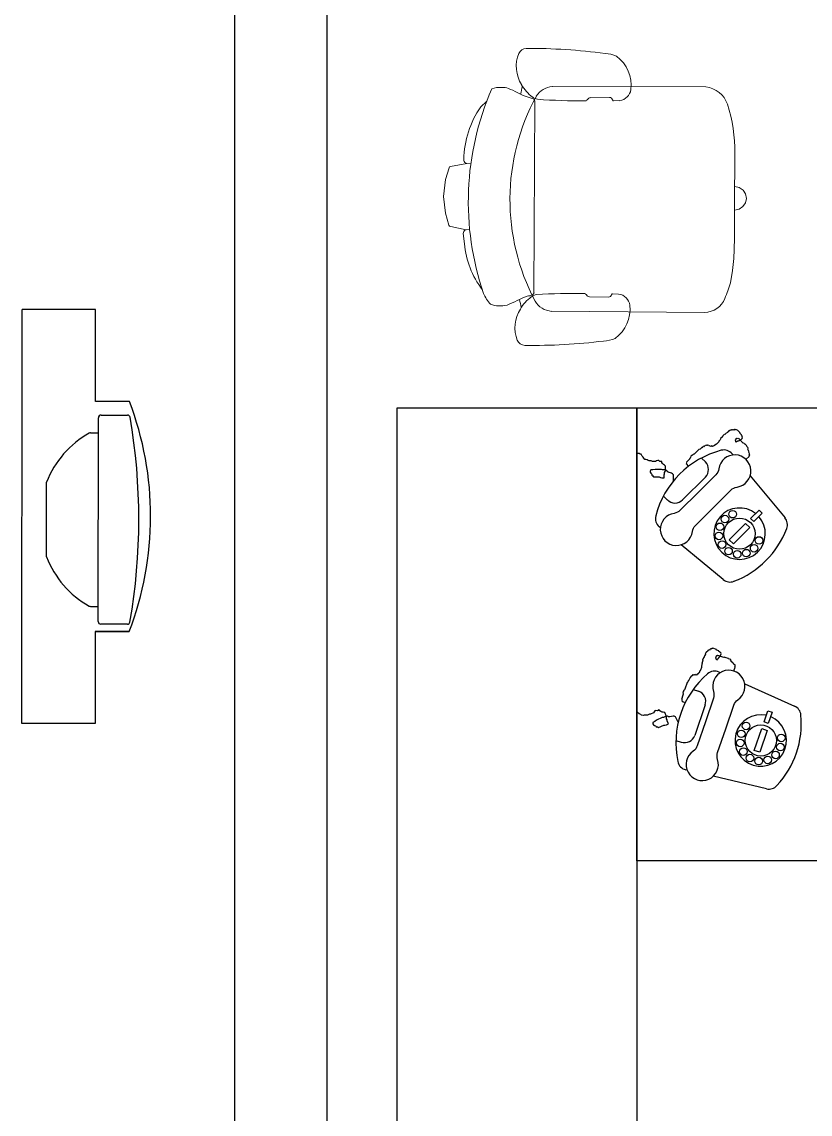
# Model space of a CAD drawing. Header units: inches. Extents: x 484217 to 497210, y -26946 to -21493.
# Drawn here: x 486340.1 to 486417.1, y -26257.1 to -26150.4 of the extents above; entities that cross this region are included whole.
import ezdxf

# ---------------------------------------------------------------- set-up
doc = ezdxf.new("R2010")
doc.units = ezdxf.units.IN
doc.header["$LTSCALE"] = 20
doc.header["$MEASUREMENT"] = 0
doc.layers.add('A-furniture', color=50, linetype='Continuous', lineweight=9)
doc.layers.add('COL', color=40, linetype='Continuous', lineweight=40)
for name, color, linetype in [('furniture', 4, 'Continuous'), ('I-FURN', 4, 'Continuous'), ('I-WALL-IN', 3, 'Continuous')]:
    doc.layers.add(name, color=color, linetype=linetype)

# ---------------------------------------------------------------- blocks, each defined once
blk = doc.blocks.new('A$C6A0E07C9')
at = {"layer": 'A-furniture'}
for p, q in [((-0.2138, 0.2718), (0.1182, 0.2876)), ((-0.0121, 0.2424), (-0.025, 0.2422)), ((-0.0115, 0.2426), (-0.0121, 0.2424)), ((-0.0112, 0.2428), (-0.0115, 0.2426)), ((-0.0079, 0.2484), (-0.0112, 0.2428)), ((0.0377, 0.2515), (-0.0033, 0.2499)), ((0.0418, 0.2505), (0.045, 0.2473)), ((0.045, 0.2473), (0.0464, 0.2461)), ((0.0464, 0.2461), (0.0478, 0.2453)), ((0.0478, 0.2453), (0.0485, 0.2451)), ((0.1585, 0.2497), (0.1792, -0.1667)), ((-0.2691, 0.1773), (-0.2664, 0.2046)), ((0.3152, 0.1516), (0.3188, 0.1294)), ((0.3146, 0.1213), (0.3056, 0.1197)), ((0.3131, 0.1211), (0.3466, 0.116)), ((0.3514, 0.1128), (0.36, 0.0876)), ((0.36, 0.0876), (0.3659, 0.0513)), ((0.3659, 0.0513), (0.3636, 0.0146)), ((-0.2907, 0.0196), (-0.2893, 0.0294)), ((-0.2893, 0.0294), (-0.2841, 0.0379)), ((-0.2841, 0.0379), (-0.2762, 0.0438)), ((-0.2762, 0.0438), (-0.2666, 0.0462)), ((-0.2883, 0.01), (-0.2907, 0.0196)), ((-0.2824, 0.002), (-0.2883, 0.01)), ((-0.2739, -0.003), (-0.2824, 0.002)), ((0.3636, 0.0146), (0.3576, -0.0113)), ((-0.2641, -0.0045), (-0.2739, -0.003)), ((0.3108, -0.0224), (0.3218, -0.0234)), ((0.3197, -0.023), (0.3546, -0.0146)), ((0.3546, -0.0146), (0.3564, -0.0132)), ((0.3564, -0.0132), (0.3576, -0.0113)), ((0.2962, -0.1472), (0.2839, -0.1595)), ((0.0087, -0.176), (-0.0042, -0.1772)), ((0.0094, -0.1763), (0.0087, -0.176)), ((0.0097, -0.1764), (0.0094, -0.1763)), ((0.0135, -0.1816), (0.0097, -0.1764)), ((0.0591, -0.1802), (0.0183, -0.1827)), ((0.0631, -0.1788), (0.066, -0.1753)), ((0.066, -0.1753), (0.0673, -0.174)), ((0.0673, -0.174), (0.0686, -0.173)), ((0.0686, -0.173), (0.0692, -0.1728)), ((-0.1895, -0.2174), (0.1433, -0.1996))]:
    blk.add_line(p, q, dxfattribs=at)
for centre, radius, start, end in [((0.2241, -0.8917), 1.2574, 92.3594, 100.1757), ((0.1721, 0.3454), 0.0192, 28.1256, 89.2436), ((0.0274, 0.2777), 0.0792, 129.4999, 189.1152), ((0.0065, 0.2825), 0.0635, 94.0792, 117.5938), ((0.1209, 0.3234), 0.0749, 330.3794, 24.513), ((0.117, 0.2414), 0.0463, 34.0902, 88.4441), ((0.1077, 0.3263), 0.0879, 309.6726, 333.0223), ((-0.21, 0.2233), 0.0487, 94.526, 161.0109), ((-0.0222, 0.2712), 0.0292, 192.0047, 264.4409), ((-0.2488, 0.0248), 0.4712, 334.5973, 30.9732), ((-1.1254, 2.7931), 2.8487, 297.1157, 298.0695), ((-0.9196, -0.0126), 1.143, 14.0931, 15.0056), ((0.2336, 0.2226), 0.0597, 72.5282, 107.7011), ((0.1951, 0.2221), 0.0806, 25.5198, 45.5387), ((0.5941, -0.0351), 0.8932, 162.1203, 164.4323), ((-0.0038, 0.2437), 0.00623, 84.8455, 131.3174), ((0.0374, 0.2414), 0.0101, 64.5281, 88.6391), ((0.0007, 1.5534), 1.3091, 272.0899, 276.676), ((0.1493, 0.274), 0.0211, 279.8693, 313.3434), ((0.1704, 0.2449), 0.0129, 130.1366, 158.0173), ((0.1866, 0.1808), 0.0779, 100.0525, 108.2672), ((-0.3014, 0.0263), 0.6141, 339.6108, 22.0467), ((0.1276, 0.1249), 0.1894, 8.0925, 40.8276), ((0.1816, 0.1421), 0.4521, 175.5289, 182.0991), ((72.2191, 3.6268), 72.5738, 182.765274, 182.924882), ((0.31, 0.1288), 0.0088, 301.088, 3.1667), ((0.3467, 0.1108), 0.00513, 22.8184, 91.0076), ((0.3177, -0.0315), 0.00903, 2.1237, 63.3709), ((0.1162, -0.0378), 0.2107, 328.6962, 1.8079), ((0.0809, -0.0616), 0.3414, 182.481, 200.7553), ((-0.1856, -0.1603), 0.0572, 202.8821, 266.1169), ((0.0015, -0.2058), 0.0292, 101.2525, 173.6887), ((0.0171, -0.1766), 0.00623, 234.376, 280.848), ((0.0579, -0.1702), 0.0101, 277.0543, 301.1654), ((0.1515, -1.4793), 1.3091, 89.0174, 93.6036), ((0.138, -0.155), 0.0449, 276.7939, 330.1521), ((0.1724, -0.1915), 0.0211, 52.3501, 85.8241), ((0.197, -0.1553), 0.0211, 212.6602, 229.0352), ((0.1633, -0.2919), 0.1223, 63.0548, 80.6357), ((0.1362, -0.2476), 0.0879, 32.6712, 56.0209), ((-0.9196, -0.0126), 1.143, 350.6964, 351.6126), ((0.3239, 0.0551), 0.2601, 246.1539, 250.8174), ((0.2537, -0.1401), 0.0518, 269.3553, 293.3788), ((0.0516, -0.2073), 0.0792, 176.5782, 236.1936), ((0.1491, -0.2435), 0.0749, 341.1805, 35.314), ((0.249, -0.1528), 0.0392, 254.2998, 275.9911), ((0.0312, -0.2142), 0.0635, 248.0997, 271.6142), ((0.1312, 0.9758), 1.2574, 265.5178, 273.334), ((0.2022, -0.2604), 0.0192, 276.4498, 337.5679)]:
    blk.add_arc(centre, radius, start, end, dxfattribs=at)
blk = doc.blocks.new('A$C129F564C')
at = {"layer": 'furniture'}
for p, q in [((1.5709, 0.6727), (1.6649, 0.6505)), ((1.711, 0.6397), (1.7134, 0.6391)), ((1.7309, 0.5871), (1.7217, 0.5902)), ((1.6793, 0.5244), (1.6976, 0.5784)), ((1.6094, 0.4871), (1.5213, 0.5268)), ((1.7004, 0.4972), (1.6911, 0.5003)), ((1.6548, 0.4666), (1.6526, 0.4676)), ((1.6472, 0.3032), (1.7218, 0.2417)), ((1.5997, 0.1197), (1.5383, 0.1942)), ((1.7583, 0.2116), (1.7602, 0.2101)), ((1.6789, 0.1223), (1.7192, 0.1626)), ((1.753, 0.1557), (1.7461, 0.1626)), ((1.6314, 0.0812), (1.6298, 0.0831)), ((1.6858, 0.0885), (1.6789, 0.0954))]:
    blk.add_line(p, q, dxfattribs=at)
for points in [[(0, 0), (0, 0.8), (1.8, 0.8), (1.8, 0)], [(1.5827, 0.6082), (1.5925, 0.6049), (1.5794, 0.5664), (1.5697, 0.5697)], [(1.5679, 0.5572), (1.5753, 0.5546), (1.5686, 0.5347), (1.5611, 0.5372)], [(1.6293, 0.2401), (1.6367, 0.2328), (1.6079, 0.2041), (1.6006, 0.2114)], [(1.5935, 0.2009), (1.5991, 0.1953), (1.5841, 0.1804), (1.5785, 0.186)]]:
    blk.add_lwpolyline(points, close=True, dxfattribs=at)
for points in [[(1.6572, 0.6088), (1.6429, 0.5668), (1.6287, 0.5249, -0.162278), (1.6214, 0.5153, 2), (1.6646, 0.5007, -0.162278), (1.6647, 0.5127), (1.6789, 0.5546), (1.6932, 0.5965, -0.162278), (1.7004, 0.6061, 2), (1.6573, 0.6208, -0.162278)], [(1.6964, 0.2077), (1.6651, 0.1764), (1.6338, 0.1451, -0.162278), (1.623, 0.1397, 2), (1.6553, 0.1075, -0.162278), (1.6606, 0.1182), (1.6919, 0.1495), (1.7233, 0.1808, -0.162278), (1.734, 0.1862, 2), (1.7018, 0.2185, -0.162278)]]:
    blk.add_lwpolyline(points, format="xyb", close=True, dxfattribs=at)
for points in [[(1.7267, 0.5549), (1.7314, 0.5454), (1.7339, 0.5446), (1.736, 0.5445), (1.7419, 0.5454), (1.744, 0.5453), (1.7457, 0.5441), (1.7474, 0.5449), (1.7495, 0.5449), (1.7528, 0.5466), (1.7549, 0.5465), (1.765, 0.5515), (1.768, 0.554), (1.7714, 0.5557), (1.7714, 0.5578), (1.7705, 0.5595), (1.7689, 0.5607), (1.7664, 0.5616), (1.7655, 0.5633), (1.7634, 0.5633), (1.7618, 0.5646), (1.7525, 0.56), (1.7504, 0.56), (1.7474, 0.5596), (1.7441, 0.5579), (1.7466, 0.5529), (1.7466, 0.5508), (1.7474, 0.5491), (1.7474, 0.547), (1.7474, 0.5449), (1.7507, 0.5382), (1.7532, 0.5373), (1.7553, 0.5373), (1.7578, 0.5364), (1.7595, 0.5352), (1.7603, 0.5335), (1.7637, 0.5352), (1.7662, 0.5343), (1.7679, 0.5351), (1.7691, 0.5368), (1.7704, 0.5385), (1.7755, 0.541), (1.7776, 0.541), (1.7809, 0.5426), (1.783, 0.5426), (1.7851, 0.5426), (1.7872, 0.5426), (1.7889, 0.5434), (1.7914, 0.5426), (1.7931, 0.5413), (1.7956, 0.5404), (1.799, 0.5379), (1.8, 0.5384)], [(1.6284, 0.4648), (1.6282, 0.4642), (1.6285, 0.4641), (1.6263, 0.4576), (1.6266, 0.4575), (1.6262, 0.4561), (1.6265, 0.456), (1.6262, 0.4551), (1.6265, 0.4549), (1.6262, 0.454), (1.6281, 0.4533), (1.6279, 0.4526), (1.6295, 0.4521), (1.6291, 0.4508), (1.6307, 0.4502), (1.6305, 0.4496), (1.6321, 0.449), (1.6319, 0.4484), (1.6329, 0.448), (1.6328, 0.4477), (1.6341, 0.4472), (1.6335, 0.4456), (1.6345, 0.4453), (1.6342, 0.4443), (1.6381, 0.443), (1.638, 0.4426), (1.6422, 0.4412), (1.6424, 0.4415), (1.6459, 0.4403), (1.6462, 0.441), (1.6566, 0.4374), (1.6567, 0.4377), (1.6581, 0.4373), (1.6583, 0.4379), (1.6593, 0.4376), (1.6596, 0.4386), (1.6599, 0.4385), (1.6609, 0.4414), (1.6606, 0.4415), (1.661, 0.4428), (1.6597, 0.4433), (1.6599, 0.4439), (1.659, 0.4443), (1.6591, 0.4446), (1.6581, 0.4449), (1.6575, 0.4433), (1.6569, 0.4435), (1.6563, 0.4419), (1.6557, 0.4421), (1.6553, 0.4411), (1.655, 0.4412), (1.6546, 0.4399), (1.6539, 0.4401), (1.6536, 0.4392), (1.6533, 0.4393), (1.6529, 0.4383), (1.6526, 0.4384), (1.6512, 0.4342), (1.6515, 0.434), (1.6511, 0.4331), (1.6518, 0.4328), (1.6515, 0.4319), (1.6534, 0.4312), (1.6532, 0.4305), (1.6555, 0.4298), (1.6553, 0.4291), (1.6585, 0.428), (1.6584, 0.4277), (1.6597, 0.4272), (1.6595, 0.4266), (1.6657, 0.4245), (1.666, 0.4251), (1.6673, 0.4247), (1.6676, 0.4256), (1.6689, 0.4252), (1.6692, 0.4262), (1.6705, 0.4257), (1.6712, 0.4277), (1.6722, 0.4274), (1.6725, 0.4284), (1.6742, 0.4278), (1.6747, 0.4294), (1.6754, 0.4292), (1.6758, 0.4305), (1.6765, 0.4303), (1.6768, 0.4313), (1.6775, 0.4311), (1.6782, 0.4333), (1.6786, 0.4332), (1.679, 0.4345), (1.6784, 0.4348), (1.679, 0.4367), (1.6793, 0.4366), (1.6798, 0.4379), (1.6804, 0.4377), (1.6818, 0.4416), (1.6824, 0.4414), (1.6839, 0.4457), (1.6835, 0.4458), (1.6842, 0.4477), (1.6839, 0.4478), (1.6851, 0.4514), (1.6848, 0.4516), (1.6852, 0.4529), (1.6849, 0.453), (1.6859, 0.4559), (1.6856, 0.456), (1.6859, 0.457), (1.6856, 0.4571), (1.6859, 0.4581), (1.6856, 0.4582), (1.6873, 0.4631), (1.6876, 0.463), (1.688, 0.4643), (1.6884, 0.4642), (1.689, 0.4662), (1.6893, 0.4661), (1.69, 0.468), (1.6907, 0.4678), (1.6911, 0.4691), (1.6914, 0.469), (1.6919, 0.4703), (1.6935, 0.4698), (1.6942, 0.4717), (1.6961, 0.4711), (1.6964, 0.4717), (1.6974, 0.4714), (1.6975, 0.4717), (1.6984, 0.4714), (1.6987, 0.472), (1.7, 0.4716), (1.7001, 0.4719), (1.7014, 0.4715), (1.702, 0.4731), (1.7026, 0.4729), (1.7029, 0.4739), (1.7039, 0.4735), (1.7043, 0.4745), (1.7046, 0.4744), (1.7051, 0.476), (1.7055, 0.4759), (1.7061, 0.4779), (1.7065, 0.4778), (1.7068, 0.4787), (1.7071, 0.4786), (1.7079, 0.4809), (1.7082, 0.4808), (1.7086, 0.4818), (1.7089, 0.4817), (1.7097, 0.484), (1.71, 0.4839), (1.7104, 0.4852), (1.7111, 0.485), (1.7151, 0.4967), (1.7154, 0.4966), (1.7157, 0.4976), (1.7161, 0.4975), (1.7167, 0.4995), (1.7171, 0.4993), (1.7175, 0.5007), (1.7178, 0.5005), (1.7186, 0.5028), (1.718, 0.5031), (1.7183, 0.504), (1.718, 0.5041), (1.7184, 0.5055), (1.7181, 0.5056), (1.7188, 0.5075), (1.7184, 0.5076), (1.721, 0.5152), (1.72, 0.5155), (1.7203, 0.5165), (1.72, 0.5166), (1.7203, 0.5176), (1.7184, 0.5182), (1.7186, 0.5189), (1.7157, 0.5199), (1.7158, 0.5202), (1.7145, 0.5207)], [(1.735, 0.1287), (1.735, 0.1181), (1.7368, 0.1162), (1.7387, 0.1153), (1.7443, 0.1134), (1.7462, 0.1124), (1.7472, 0.1106), (1.749, 0.1106), (1.7509, 0.1096), (1.7547, 0.1096), (1.7566, 0.1087), (1.7678, 0.1087), (1.7716, 0.1096), (1.7753, 0.1096), (1.7763, 0.1115), (1.7763, 0.1134), (1.7753, 0.1153), (1.7735, 0.1171), (1.7735, 0.119), (1.7716, 0.12), (1.7706, 0.1218), (1.7603, 0.1218), (1.7584, 0.1228), (1.7556, 0.1237), (1.7519, 0.1237), (1.7519, 0.1181), (1.7509, 0.1162), (1.7509, 0.1143), (1.75, 0.1124), (1.749, 0.1106), (1.749, 0.1031), (1.7509, 0.1012), (1.7528, 0.1002), (1.7547, 0.0984), (1.7556, 0.0965), (1.7556, 0.0946), (1.7594, 0.0946), (1.7613, 0.0927), (1.7631, 0.0927), (1.765, 0.0937), (1.7669, 0.0946), (1.7725, 0.0946), (1.7744, 0.0937), (1.7782, 0.0937), (1.78, 0.0927), (1.7819, 0.0918), (1.7838, 0.0909), (1.7857, 0.0909), (1.7875, 0.089), (1.7885, 0.0871), (1.7904, 0.0852), (1.7922, 0.0815), (1.7941, 0.0815), (1.796, 0.0805), (1.8, 0.0805)], [(1.6069, 0.0913), (1.6065, 0.0909), (1.6067, 0.0906), (1.6018, 0.0857), (1.6021, 0.0855), (1.6011, 0.0845), (1.6013, 0.0843), (1.6006, 0.0835), (1.6009, 0.0833), (1.6001, 0.0826), (1.6016, 0.0811), (1.6011, 0.0806), (1.6023, 0.0794), (1.6013, 0.0784), (1.6026, 0.0772), (1.6021, 0.0767), (1.6033, 0.0755), (1.6028, 0.075), (1.6035, 0.0743), (1.6033, 0.074), (1.6043, 0.073), (1.6031, 0.0718), (1.6038, 0.0711), (1.6031, 0.0704), (1.606, 0.0674), (1.6057, 0.0672), (1.6089, 0.064), (1.6092, 0.0643), (1.6118, 0.0616), (1.6123, 0.0621), (1.6201, 0.0542), (1.6204, 0.0545), (1.6214, 0.0535), (1.6219, 0.054), (1.6226, 0.0533), (1.6233, 0.054), (1.6236, 0.0538), (1.6258, 0.056), (1.6255, 0.0562), (1.6265, 0.0572), (1.6255, 0.0582), (1.626, 0.0586), (1.6253, 0.0594), (1.6255, 0.0596), (1.6248, 0.0604), (1.6236, 0.0591), (1.6231, 0.0596), (1.6219, 0.0584), (1.6214, 0.0589), (1.6206, 0.0582), (1.6204, 0.0584), (1.6194, 0.0574), (1.6189, 0.0579), (1.6182, 0.0572), (1.6179, 0.0574), (1.6172, 0.0567), (1.617, 0.0569), (1.6138, 0.0538), (1.614, 0.0535), (1.6133, 0.0528), (1.6138, 0.0523), (1.6131, 0.0516), (1.6145, 0.0501), (1.614, 0.0496), (1.6157, 0.0479), (1.6153, 0.0474), (1.6177, 0.045), (1.6175, 0.0447), (1.6184, 0.0437), (1.6179, 0.0432), (1.6226, 0.0386), (1.6231, 0.0391), (1.624, 0.0381), (1.6248, 0.0389), (1.6258, 0.0379), (1.6265, 0.0386), (1.6275, 0.0376), (1.6289, 0.0391), (1.6297, 0.0384), (1.6304, 0.0391), (1.6316, 0.0379), (1.6328, 0.0391), (1.6333, 0.0386), (1.6343, 0.0396), (1.6348, 0.0391), (1.6355, 0.0398), (1.636, 0.0393), (1.6377, 0.0411), (1.638, 0.0408), (1.6389, 0.0418), (1.6385, 0.0423), (1.6399, 0.0437), (1.6402, 0.0435), (1.6411, 0.0445), (1.6416, 0.044), (1.6446, 0.0469), (1.6451, 0.0464), (1.6482, 0.0496), (1.648, 0.0499), (1.6495, 0.0513), (1.6492, 0.0516), (1.6519, 0.0543), (1.6517, 0.0545), (1.6526, 0.0555), (1.6524, 0.0557), (1.6546, 0.0579), (1.6543, 0.0582), (1.6551, 0.0589), (1.6548, 0.0591), (1.6556, 0.0599), (1.6553, 0.0601), (1.659, 0.0638), (1.6592, 0.0635), (1.6602, 0.0645), (1.6605, 0.0643), (1.6619, 0.0657), (1.6622, 0.0655), (1.6636, 0.067), (1.6641, 0.0665), (1.6651, 0.0674), (1.6653, 0.0672), (1.6663, 0.0682), (1.6675, 0.067), (1.669, 0.0684), (1.6705, 0.067), (1.671, 0.0674), (1.6717, 0.0667), (1.6719, 0.067), (1.6727, 0.0662), (1.6732, 0.0667), (1.6741, 0.0657), (1.6744, 0.066), (1.6754, 0.065), (1.6766, 0.0662), (1.6771, 0.0657), (1.6778, 0.0665), (1.6785, 0.0657), (1.6793, 0.0665), (1.6795, 0.0662), (1.6807, 0.0675), (1.681, 0.0672), (1.6824, 0.0687), (1.6827, 0.0684), (1.6834, 0.0692), (1.6837, 0.0689), (1.6854, 0.0706), (1.6856, 0.0704), (1.6863, 0.0711), (1.6866, 0.0709), (1.6883, 0.0726), (1.6885, 0.0723), (1.6895, 0.0733), (1.69, 0.0728), (1.6988, 0.0816), (1.6991, 0.0814), (1.6998, 0.0821), (1.7, 0.0819), (1.7015, 0.0833), (1.7017, 0.0831), (1.7027, 0.0841), (1.703, 0.0838), (1.7047, 0.0855), (1.7042, 0.086), (1.7049, 0.0868), (1.7047, 0.087), (1.7056, 0.088), (1.7054, 0.0882), (1.7069, 0.0897), (1.7066, 0.0899), (1.7122, 0.0956), (1.7115, 0.0963), (1.7122, 0.097), (1.712, 0.0973), (1.7127, 0.098), (1.7113, 0.0995), (1.7118, 0.0999), (1.7096, 0.1021), (1.7098, 0.1024), (1.7088, 0.1033)]]:
    blk.add_lwpolyline(points, dxfattribs=at)
for centre, radius in [((1.555, 0.6129), 0.00669), ((1.5687, 0.6216), 0.00669), ((1.5848, 0.6236), 0.00669), ((1.6002, 0.6184), 0.00669), ((1.5465, 0.599), 0.00669), ((1.5811, 0.5873), 0.0275), ((1.6118, 0.607), 0.00669), ((1.6173, 0.5917), 0.00669), ((1.5449, 0.5829), 0.00669), ((1.6156, 0.5756), 0.00669), ((1.6071, 0.5617), 0.00669), ((1.5928, 0.2479), 0.00669), ((1.6066, 0.2565), 0.00669), ((1.6227, 0.2584), 0.00669), ((1.638, 0.253), 0.00669), ((1.5842, 0.2341), 0.00669), ((1.6186, 0.2221), 0.0275), ((1.6495, 0.2415), 0.00669), ((1.6549, 0.2262), 0.00669), ((1.6531, 0.21), 0.00669), ((1.6307, 0.1877), 0.00669), ((1.6444, 0.1963), 0.00669)]:
    blk.add_circle(centre, radius, dxfattribs=at)
for centre, radius, start, end in [((1.671, 0.5573), 0.1615, 137.169, 185.299), ((1.5665, 0.6542), 0.019, 76.7496, 137.169), ((1.7091, 0.6206), 0.019, 11.6672, 76.7496), ((1.5811, 0.5873), 0.0455, 257.6369, 247.6634), ((1.5695, 0.5918), 0.1615, 310.8008, 11.6672), ((1.7156, 0.5722), 0.019, 71.234, 161.234), ((1.5291, 0.5441), 0.019, 185.299, 245.7184), ((1.6973, 0.5183), 0.019, 161.234, 251.234), ((1.6626, 0.4839), 0.019, 245.7184, 310.8008), ((1.6861, 0.1554), 0.1615, 110.935, 159.065), ((1.6351, 0.2885), 0.019, 50.5156, 110.935), ((1.6186, 0.2221), 0.0455, 231.4029, 221.4294), ((1.553, 0.2063), 0.019, 159.065, 219.4844), ((1.7481, 0.1954), 0.019, 345.4332, 50.5156), ((1.6102, 0.2312), 0.1615, 284.5668, 345.4332), ((1.7326, 0.1491), 0.019, 45, 135), ((1.6923, 0.1088), 0.019, 135, 225), ((1.6461, 0.0933), 0.019, 219.4844, 284.5668)]:
    blk.add_arc(centre, radius, start, end, dxfattribs=at)
blk = doc.blocks.new('TYH TY')
at = {"layer": 'furniture'}
for p, q in [((7404.2684, -2935.1728), (7404.2684, -2934.8866)), ((7404.2684, -2934.8866), (7405.8878, -2934.8866)), ((7405.8878, -2935.1728), (7405.8878, -2934.8866)), ((7404.9203, -2934.9826), (7405.212, -2934.9826)), ((7404.7267, -2935.1542), (7404.7267, -2935.1849)), ((7405.4056, -2935.1542), (7405.4056, -2935.1849)), ((7404.6281, -2935.1728), (7404.2684, -2935.1728)), ((7404.6281, -2935.1728), (7404.6281, -2935.306)), ((7404.6281, -2935.1728), (7404.6281, -2935.1728)), ((7404.6281, -2935.1728), (7404.6281, -2935.1728)), ((7404.6281, -2935.306), (7404.6281, -2935.1728)), ((7404.6573, -2935.2989), (7404.6573, -2935.1951)), ((7404.6675, -2935.1849), (7405.4648, -2935.1849)), ((7405.475, -2935.1951), (7405.475, -2935.2989)), ((7405.5281, -2935.1728), (7405.8878, -2935.1728)), ((7405.5281, -2935.306), (7405.5281, -2935.1728))]:
    blk.add_line(p, q, dxfattribs=at)
for centre, radius, start, end in [((7405.0548, -2935.3321), 0.3745, 111.0443, 150.7635), ((7405.0776, -2935.3321), 0.3745, 29.2365, 68.9557), ((7404.7369, -2935.1542), 0.0102, 150.7635, 180), ((7405.3954, -2935.1542), 0.0102, 0, 29.2365), ((7404.6675, -2935.1951), 0.0102, 90, 180), ((7405.4648, -2935.1951), 0.0102, 0, 90), ((7405.0781, -2934.1338), 1.2556, 248.9979, 291.0021), ((7404.6675, -2935.2989), 0.0102, 180, 260.2083), ((7405.0662, -2932.9889), 2.3544, 260.2083, 279.7917), ((7405.4648, -2935.2989), 0.0102, 279.7917, 0)]:
    blk.add_arc(centre, radius, start, end, dxfattribs=at)

msp = doc.modelspace()

# ---------------------------------------------------------------- linework, layer by layer
at = {"layer": 'I-FURN'}
msp.add_lwpolyline([(486376.79, -26188.11), (486400.19, -26188.11), (486400.19, -26278.11), (486376.79, -26278.11)], close=True, dxfattribs=at)
at = {"layer": 'I-WALL-IN'}
for p, q in [((486360.9, -26252.47, 6.93), (486360.9, -26286.22, 6.93)), ((486369.9, -26252.47, 6.93), (486369.9, -26286.22, 6.93))]:
    msp.add_line(p, q, dxfattribs=at)
at = {"layer": 'I-WALL-IN', "elevation": 6.93}
for points in [[(486360.9, -26056.72), (486360.9, -26252.47)], [(486369.9, -26056.72), (486369.9, -26252.47)]]:
    msp.add_lwpolyline(points, dxfattribs=at)

# ---------------------------------------------------------------- block references
at = {"layer": 'A-furniture', "xscale": 45.00000000027777, "yscale": 45.00000000027777, "zscale": 45.00000000027777, "rotation": 176.8565271613339}
msp.add_blockref('A$C6A0E07C9', (486397.89, -26166.04), dxfattribs=at)
at = {"layer": 'COL', "extrusion": (1.93069e-17, 5.11342e-06, 1), "xscale": 24.98467393218972, "yscale": 24.98467393218972, "zscale": 24.98467393218972, "rotation": 89.9401928220396}
msp.add_blockref('TYH TY', (412819.87, -211135.54, -0.13), dxfattribs=at)
at = {"layer": 'furniture', "xscale": 55.33161534353492, "yscale": 55.33161534353492, "zscale": 55.33161534353492, "rotation": 180}
msp.add_blockref('A$C129F564C', (486499.79, -26188.11), dxfattribs=at)

doc.saveas('drawing.dxf')
